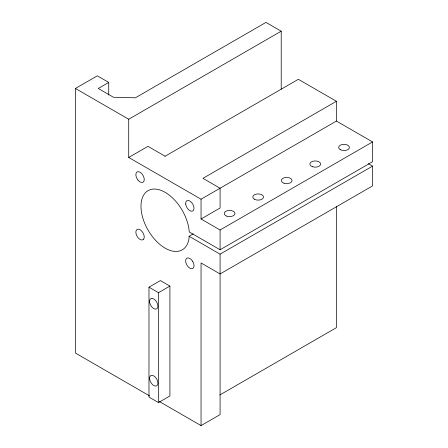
<?xml version="1.0" encoding="UTF-8"?>
<svg xmlns="http://www.w3.org/2000/svg" width="448" height="448" viewBox="0 0 448 448"><rect width="100%" height="100%" fill="white"/><g stroke="black" fill="none" stroke-linecap="round" stroke-linejoin="round"><path stroke-width="0.67" d="M193.312 233.817L189.073 236.264L189.017 238.498A34.188 19.74 60 0 1 151.564 235.491A34.188 19.74 60 0 1 152.779 189.134A34.188 19.74 60 0 1 189.202 231.325L189.19 231.935L220.08 249.766L372.579 161.722L372.579 141.938L336.414 121.061L201.046 199.214L128.716 157.455L128.716 119.241L281.215 31.192L281.215 89.191M149.705 395.959L75.421 353.069L75.421 88.469L97.306 75.83L108.73 82.426L108.73 94.993M108.73 82.426L98.258 88.469L113.484 97.261L135.374 97.81L265.989 22.4L281.215 31.192M128.716 157.455L147.98 146.334L165.11 156.223M164.937 156.324L298.346 79.302L336.414 101.282L336.414 121.061M336.414 101.282L202.95 178.338L220.08 188.227L220.08 208.006L201.046 218.999L201.046 199.214M201.046 218.999L220.08 229.986L372.579 141.938M148.977 287.179L160.395 280.588L169.915 286.082L169.915 395.976L158.491 402.573L148.977 397.074L148.977 287.179L158.491 292.678L169.915 286.082M220.08 254.162L372.579 166.118L372.579 185.898L220.08 273.946L201.046 262.954L201.046 425.6L220.08 414.613L220.08 254.162L189.073 236.264M219.856 394.957L336.414 327.662L336.414 206.203M368.407 163.705L372.579 166.118M75.421 88.469L128.716 119.241M159.37 401.542L201.046 425.6M220.08 229.986L220.08 249.766M158.491 292.678L158.491 402.573M143.674 239.103L143.007 239.719A5.925 3.422 60 0 1 137.088 236.303A5.925 3.422 60 0 1 137.088 229.466L137.956 229.197A5.925 3.422 60 0 1 143.007 232.882A5.925 3.422 60 0 1 143.674 239.103M137.956 180.068L137.088 178.797A5.925 3.422 60 0 1 137.088 171.959A5.925 3.422 60 0 1 143.007 175.381L143.674 176.764A5.925 3.422 60 0 1 143.007 182.218A5.925 3.422 60 0 1 137.956 180.068M192.808 261.632L191.94 260.366A5.925 3.422 60 0 0 186.889 258.216A5.925 3.422 60 0 0 186.222 263.665L186.889 265.054A5.925 3.422 60 0 0 192.808 268.47A5.925 3.422 60 0 0 192.808 261.632M149.587 302.053A5.925 3.422 60 0 0 156.313 309.075A5.925 3.422 60 0 0 155.305 300.199A5.925 3.422 60 0 0 149.587 302.053M149.593 379.025A5.925 3.422 60 0 0 156.341 385.991A5.925 3.422 60 0 0 155.271 377.087A5.925 3.422 60 0 0 149.593 379.025M185.696 204.075A5.925 3.422 60 0 0 192.399 211.148A5.925 3.422 60 0 0 191.453 202.3A5.925 3.422 60 0 0 185.696 204.075M226.906 216.194A5.382 3.108 0 0 0 234.982 213.506A5.382 3.108 0 0 0 226.906 210.812A5.382 3.108 0 0 0 226.906 216.194M254.341 199.214A5.382 3.108 0 0 0 263.346 197.826A5.382 3.108 0 0 0 256.754 194.018A5.382 3.108 0 0 0 254.341 199.214M284.004 183.226A5.382 3.108 0 0 0 292.085 180.533A5.382 3.108 0 0 0 284.004 177.845A5.382 3.108 0 0 0 284.004 183.226M312.558 166.746A5.382 3.108 0 0 0 320.634 164.052A5.382 3.108 0 0 0 312.558 161.358A5.382 3.108 0 0 0 312.558 166.746M340.222 149.632A5.382 3.108 0 0 0 349.233 148.238A5.382 3.108 0 0 0 342.636 144.435A5.382 3.108 0 0 0 340.222 149.632"/></g></svg>
